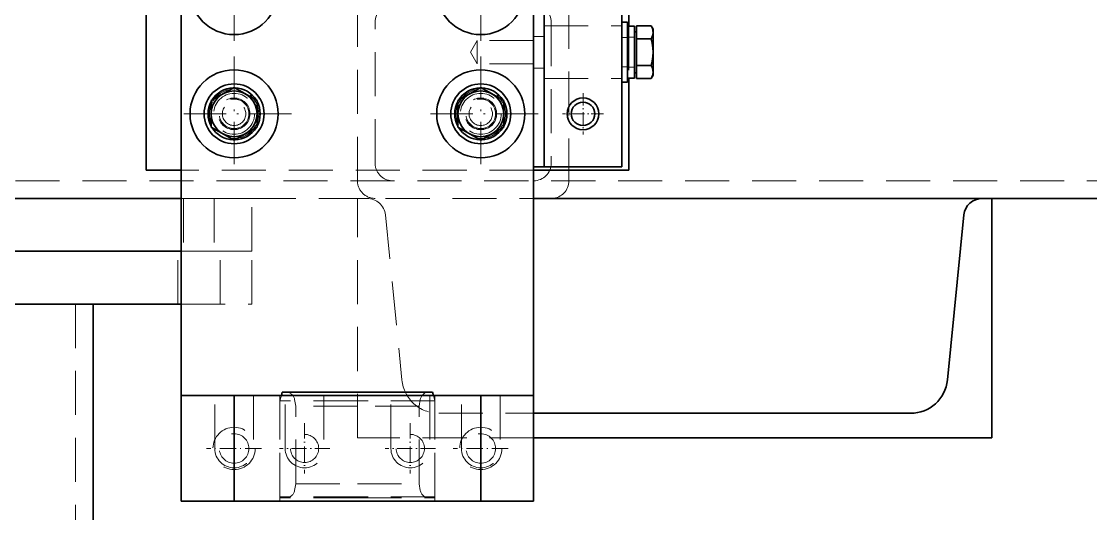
# Model space of a CAD drawing. Header units: millimetres. Extents: x -10155 to 20189, y -25550 to -22580.
# Drawn here: x -9551.6 to -9248.2, y -24887.5 to -24747.8 of the extents above; entities that cross this region are included whole.
import ezdxf

# ---------------------------------------------------------------- set-up
doc = ezdxf.new("R2010")
doc.units = ezdxf.units.MM
for name, pattern in [('CENTER-HOKUTO', [23, 20, -1, 1, -1]), ('DASHDOT', [18.5, 12, -3, 0.5, -3]), ('HIDDEN-HOKUTO', [3.8, 2.5, -1.3])]:
    doc.linetypes.add(name, pattern=pattern)
doc.layers.add('AM_7', color=2, linetype='CENTER-HOKUTO', lineweight=30)
doc.layers.add('AM_HID', color=1, linetype='HIDDEN-HOKUTO', lineweight=25)

msp = doc.modelspace()

# ---------------------------------------------------------------- linework, layer by layer
at = {"color": 7, "lineweight": 35}
for p, q in [((-9516.248, -24790.046), (-9516.248, -24695.046)), ((-9379.248, -24695.046), (-9379.248, -24749.146)), ((-9381.248, -24699.046), (-9381.248, -24789.046)), ((-9403.248, -24789.046), (-9403.248, -24721.046)), ((-9506.248, -24724.046), (-9506.248, -24854.046)), ((-9406.248, -24854.046), (-9406.248, -24724.046)), ((-9406.248, -24789.046), (-9406.248, -24724.046)), ((-9403.248, -24724.046), (-9403.248, -24789.046)), ((-9379.248, -24763.946), (-9379.248, -24790.046)), ((-9379.248, -24790.046), (-9406.248, -24790.046)), ((-9381.248, -24789.046), (-9403.248, -24789.046)), ((-9506.248, -24798.046), (-9676.248, -24798.046)), ((-9406.248, -24798.046), (-8906.248, -24798.046)), ((-9276.248, -24798.058), (-9276.248, -24866.058)), ((-9288.852, -24849.603), (-9284.166, -24802.741)), ((-9676.248, -24813.046), (-9506.248, -24813.046)), ((-9506.248, -24813.046), (-9676.248, -24813.046)), ((-9676.248, -24828.046), (-9506.248, -24828.046)), ((-9546.246, -24828.046), (-9616.246, -24828.046)), ((-9531.246, -24828.046), (-9531.246, -24891.046)), ((-9506.248, -24884.046), (-9506.248, -24854.046)), ((-9506.248, -24884.046), (-9506.248, -24854.046)), ((-9421.248, -24854.046), (-9491.248, -24854.046)), ((-9491.248, -24884.046), (-9491.248, -24854.046)), ((-9477.578, -24853.046), (-9456.248, -24853.046)), ((-9456.248, -24853.046), (-9434.917, -24853.046)), ((-9421.248, -24884.046), (-9421.248, -24854.046)), ((-9406.248, -24884.046), (-9406.248, -24854.046)), ((-9406.248, -24859.058), (-9299.3, -24859.058)), ((-9276.248, -24866.058), (-9406.248, -24866.058)), ((-9406.248, -24884.046), (-9506.248, -24884.046)), ((-9421.248, -24884.046), (-9491.248, -24884.046))]:
    msp.add_line(p, q, dxfattribs=at)
at = {"color": 7, "lineweight": 35, "ltscale": 0.040002}
for p, q in [((-9379.647, -24748.046), (-9381.248, -24748.046)), ((-9379.647, -24765.046), (-9381.248, -24765.046))]:
    msp.add_line(p, q, dxfattribs=at)
at = {"color": 7, "lineweight": 35, "ltscale": 0.2125}
for p, q in [((-9379.647, -24748.046), (-9379.647, -24756.546)), ((-9379.647, -24756.546), (-9379.647, -24765.046))]:
    msp.add_line(p, q, dxfattribs=at)
at = {"color": 7, "lineweight": 35, "ltscale": 0.05}
for p, q in [((-9377.647, -24749.146), (-9379.647, -24749.146)), ((-9377.647, -24763.946), (-9379.647, -24763.946))]:
    msp.add_line(p, q, dxfattribs=at)
at = {"color": 7, "lineweight": 35, "ltscale": 0.185001}
msp.add_line((-9377.647, -24756.546), (-9377.647, -24749.146), dxfattribs=at)
at = {"color": 7, "lineweight": 35, "ltscale": 0.015002}
for p, q in [((-9377.047, -24750.731), (-9377.647, -24750.731)), ((-9377.047, -24762.361), (-9377.647, -24762.361))]:
    msp.add_line(p, q, dxfattribs=at)
at = {"color": 7, "lineweight": 35, "ltscale": 0.09377}
msp.add_line((-9377.047, -24749.039), (-9377.047, -24752.79), dxfattribs=at)
at = {"color": 7, "lineweight": 35, "ltscale": 0.102954}
for p, q in [((-9377.047, -24749.039), (-9372.929, -24749.039)), ((-9377.047, -24752.79), (-9372.929, -24752.79)), ((-9372.929, -24760.303), (-9377.047, -24760.303)), ((-9377.047, -24764.054), (-9372.929, -24764.054))]:
    msp.add_line(p, q, dxfattribs=at)
at = {"color": 7, "lineweight": 35, "ltscale": 0.029082}
for p, q in [((-9372.348, -24750.046), (-9372.929, -24749.039)), ((-9372.348, -24763.046), (-9372.929, -24764.054))]:
    msp.add_line(p, q, dxfattribs=at)
at = {"color": 7, "lineweight": 35, "ltscale": 0.1625}
for p, q in [((-9372.348, -24750.046), (-9372.348, -24756.546)), ((-9372.348, -24756.546), (-9372.348, -24763.046))]:
    msp.add_line(p, q, dxfattribs=at)
at = {"color": 7, "lineweight": 35, "ltscale": 0.187834}
msp.add_line((-9377.047, -24752.79), (-9377.047, -24760.303), dxfattribs=at)
at = {"color": 7, "lineweight": 35, "ltscale": 0.184999}
msp.add_line((-9377.647, -24763.946), (-9377.647, -24756.546), dxfattribs=at)
at = {"color": 7, "lineweight": 35, "ltscale": 0.093771}
msp.add_line((-9377.047, -24760.303), (-9377.047, -24764.054), dxfattribs=at)
at = {"color": 7, "lineweight": 35, "ltscale": 0.187614}
for p, q in [((-9497.748, -24770.29), (-9491.248, -24766.539)), ((-9491.248, -24766.539), (-9484.748, -24770.29)), ((-9427.748, -24770.29), (-9421.248, -24766.539)), ((-9421.248, -24766.539), (-9414.748, -24770.29))]:
    msp.add_line(p, q, dxfattribs=at)
at = {"color": 7, "lineweight": 35, "ltscale": 0.093918}
for p, q in [((-9497.748, -24774.046), (-9497.748, -24770.29)), ((-9484.748, -24770.29), (-9484.748, -24774.046)), ((-9427.748, -24774.046), (-9427.748, -24770.29)), ((-9414.748, -24770.29), (-9414.748, -24774.046))]:
    msp.add_line(p, q, dxfattribs=at)
at = {"color": 7, "lineweight": 35, "ltscale": 0.093916}
for p, q in [((-9497.748, -24777.803), (-9497.748, -24774.046)), ((-9484.748, -24774.046), (-9484.748, -24777.803)), ((-9427.748, -24777.803), (-9427.748, -24774.046)), ((-9414.748, -24774.046), (-9414.748, -24777.803))]:
    msp.add_line(p, q, dxfattribs=at)
at = {"color": 7, "lineweight": 35, "ltscale": 0.187615}
for p, q in [((-9491.248, -24781.554), (-9497.748, -24777.803)), ((-9484.748, -24777.803), (-9491.248, -24781.554)), ((-9421.248, -24781.554), (-9427.748, -24777.803)), ((-9414.748, -24777.803), (-9421.248, -24781.554))]:
    msp.add_line(p, q, dxfattribs=at)
at = {"color": 7, "lineweight": 35, "ltscale": 0.25}
msp.add_line((-9506.248, -24790.046), (-9516.248, -24790.046), dxfattribs=at)
at = {"color": 7, "lineweight": 35, "ltscale": 0.075}
msp.add_line((-9406.248, -24789.046), (-9403.248, -24789.046), dxfattribs=at)
at = {"color": 7, "lineweight": 35, "ltscale": 0.068597}
msp.add_line((-9278.991, -24798.058), (-9276.248, -24798.058), dxfattribs=at)
at = {"color": 7, "lineweight": 35, "ltscale": 0.265161}
msp.add_line((-9546.246, -24828.046), (-9535.639, -24828.046), dxfattribs=at)
at = {"color": 7, "lineweight": 35, "ltscale": 0.109839}
msp.add_line((-9535.639, -24828.046), (-9531.246, -24828.046), dxfattribs=at)
at = {"color": 7, "lineweight": 35, "ltscale": 0.375}
for p, q in [((-9491.248, -24854.046), (-9506.248, -24854.046)), ((-9421.248, -24854.046), (-9406.248, -24854.046)), ((-9506.248, -24884.046), (-9491.248, -24884.046)), ((-9421.248, -24884.046), (-9406.248, -24884.046))]:
    msp.add_line(p, q, dxfattribs=at)
at = {"color": 7, "lineweight": 35, "ltscale": 0.025881}
for p, q in [((-9477.578, -24853.046), (-9477.846, -24854.046)), ((-9434.917, -24853.046), (-9434.649, -24854.046))]:
    msp.add_line(p, q, dxfattribs=at)
at = {"color": 7, "lineweight": 35}
for points in [[(-9372.929, -24752.79), (-9372.694, -24752.339), (-9372.512, -24751.883), (-9372.404, -24751.473), (-9372.352, -24751.061), (-9372.39, -24750.434), (-9372.559, -24749.813), (-9372.725, -24749.424), (-9372.929, -24749.039)], [(-9372.348, -24756.546), (-9372.418, -24755.278), (-9372.62, -24754.023), (-9372.929, -24752.79)], [(-9372.929, -24760.303), (-9372.62, -24759.07), (-9372.418, -24757.815), (-9372.348, -24756.546)], [(-9372.929, -24764.054), (-9372.694, -24763.604), (-9372.512, -24763.147), (-9372.404, -24762.737), (-9372.352, -24762.325), (-9372.39, -24761.699), (-9372.559, -24761.078), (-9372.725, -24760.688), (-9372.929, -24760.303)]]:
    msp.add_lwpolyline(points, dxfattribs=at)
for centre, radius in [((-9491.248, -24739.046), 12.5), ((-9421.248, -24739.046), 12.5), ((-9491.248, -24774.046), 12.5), ((-9421.248, -24774.046), 12.5), ((-9491.248, -24774.046), 8.5), ((-9421.248, -24774.046), 8.5), ((-9491.248, -24774.046), 6.5), ((-9421.248, -24774.046), 6.5), ((-9392.248, -24774.046), 4.5), ((-9392.248, -24774.046), 3.323)]:
    msp.add_circle(centre, radius, dxfattribs=at)
for centre, radius, start, end in [((-9491.248, -24774.046), 7.4, 91.47549, 148.49879), ((-9491.248, -24774.046), 7.4, 31.50123, 88.52449), ((-9421.248, -24774.046), 7.4, 91.47549, 148.49879), ((-9421.248, -24774.046), 7.4, 31.50123, 88.52449), ((-9491.248, -24774.046), 7.4, 151.44734, 208.55266), ((-9491.248, -24774.046), 7.4, 331.44738, 28.55262), ((-9421.248, -24774.046), 7.4, 151.44734, 208.55266), ((-9421.248, -24774.046), 7.4, 331.44738, 28.55262), ((-9491.248, -24774.046), 7.4, 211.50117, 268.52454), ((-9491.248, -24774.046), 7.4, 271.47548, 328.4988), ((-9421.248, -24774.046), 7.4, 211.50117, 268.52454), ((-9421.248, -24774.046), 7.4, 271.47548, 328.4988), ((-9401.248, -24793.052), 5, 270, 272.79366), ((-9278.991, -24803.258), 5.2, 90, 174.28941), ((-9299.3, -24848.558), 10.5, 270, 354.2894)]:
    msp.add_arc(centre, radius, start, end, dxfattribs=at)
at = {"layer": 'AM_7', "color": 2, "linetype": 'DASHDOT', "lineweight": 13}
for p, q in [((-9491.248, -24722.796), (-9491.248, -24755.296)), ((-9421.248, -24722.796), (-9421.248, -24755.296)), ((-9491.248, -24757.796), (-9491.248, -24790.296)), ((-9421.248, -24757.796), (-9421.248, -24790.296)), ((-9474.998, -24774.046), (-9507.498, -24774.046)), ((-9404.998, -24774.046), (-9437.498, -24774.046))]:
    msp.add_line(p, q, dxfattribs=at)
at = {"layer": 'AM_7', "color": 2, "linetype": 'DASHDOT', "lineweight": 13, "ltscale": 0.2925}
msp.add_line((-9392.248, -24768.196), (-9392.248, -24779.896), dxfattribs=at)
at = {"layer": 'AM_7', "color": 2, "linetype": 'DASHDOT', "lineweight": 13, "ltscale": 0.292505}
msp.add_line((-9386.397, -24774.046), (-9398.098, -24774.046), dxfattribs=at)
at = {"layer": 'AM_7', "color": 2, "linetype": 'DASHDOT', "lineweight": 13, "ltscale": 0.390001}
msp.add_line((-9491.248, -24861.246), (-9491.248, -24876.846), dxfattribs=at)
at = {"layer": 'AM_7', "color": 2, "linetype": 'DASHDOT', "lineweight": 13, "ltscale": 0.3575}
for p, q in [((-9471.248, -24861.896), (-9471.248, -24876.196)), ((-9441.248, -24861.896), (-9441.248, -24876.196))]:
    msp.add_line(p, q, dxfattribs=at)
at = {"layer": 'AM_7', "color": 2, "linetype": 'DASHDOT', "lineweight": 13, "ltscale": 0.389999}
msp.add_line((-9421.248, -24861.246), (-9421.248, -24876.846), dxfattribs=at)
at = {"layer": 'AM_7', "color": 2, "linetype": 'DASHDOT', "lineweight": 13, "ltscale": 0.390002}
for p, q in [((-9483.447, -24869.046), (-9499.047, -24869.046)), ((-9413.447, -24869.046), (-9429.047, -24869.046))]:
    msp.add_line(p, q, dxfattribs=at)
at = {"layer": 'AM_7', "color": 2, "linetype": 'DASHDOT', "lineweight": 13, "ltscale": 0.357495}
for p, q in [((-9464.098, -24869.046), (-9478.397, -24869.046)), ((-9434.098, -24869.046), (-9448.397, -24869.046))]:
    msp.add_line(p, q, dxfattribs=at)
at = {"layer": 'AM_HID', "color": 1, "lineweight": 13, "ltscale": 5}
for p, q in [((-9456.248, -24793.052), (-9456.248, -24743.052)), ((-9396.248, -24743.052), (-9396.248, -24793.052)), ((-9451.248, -24788.052), (-9451.248, -24748.052)), ((-9401.248, -24748.052), (-9401.248, -24788.052)), ((-9381.248, -24748.046), (-9381.248, -24756.546)), ((-9403.248, -24749.046), (-9381.248, -24749.046)), ((-9379.248, -24749.146), (-9379.248, -24763.946)), ((-9424.166, -24756.546), (-9422.248, -24753.223)), ((-9422.248, -24753.223), (-9422.248, -24759.463)), ((-9406.248, -24753.223), (-9422.248, -24753.223)), ((-9422.248, -24753.63), (-9422.248, -24759.87)), ((-9403.248, -24752.046), (-9406.248, -24752.046)), ((-9379.647, -24752.346), (-9381.248, -24752.346)), ((-9379.647, -24752.296), (-9379.647, -24756.546)), ((-9377.647, -24752.296), (-9379.647, -24752.296)), ((-9377.647, -24752.296), (-9377.647, -24756.546)), ((-9377.047, -24752.79), (-9372.929, -24752.79)), ((-9424.166, -24756.546), (-9422.248, -24759.87)), ((-9381.248, -24756.546), (-9381.248, -24765.046)), ((-9379.647, -24756.546), (-9379.647, -24760.796)), ((-9377.647, -24756.546), (-9377.647, -24760.796)), ((-9406.248, -24759.87), (-9422.248, -24759.87)), ((-9403.248, -24761.046), (-9406.248, -24761.046)), ((-9379.647, -24760.746), (-9381.248, -24760.746)), ((-9377.647, -24760.796), (-9379.647, -24760.796)), ((-9377.047, -24760.303), (-9372.929, -24760.303)), ((-9403.248, -24764.046), (-9381.248, -24764.046)), ((-9406.248, -24790.046), (-9506.248, -24790.046)), ((-9686.248, -24793.046), (-8626.248, -24793.046)), ((-9676.248, -24798.046), (-9406.248, -24798.046)), ((-9486.248, -24798.046), (-9506.248, -24798.046)), ((-9505.585, -24798.046), (-9505.585, -24813.046)), ((-9505.585, -24798.046), (-9505.585, -24813.046)), ((-9505.585, -24798.046), (-9505.585, -24813.046)), ((-9505.585, -24798.046), (-9505.585, -24813.046)), ((-9496.91, -24798.046), (-9496.91, -24813.046)), ((-9496.91, -24798.046), (-9496.91, -24813.046)), ((-9496.91, -24798.046), (-9496.91, -24813.046)), ((-9496.91, -24798.046), (-9496.91, -24813.046)), ((-9486.248, -24813.046), (-9486.248, -24798.046)), ((-9456.248, -24798.058), (-9453.503, -24798.058)), ((-9456.248, -24866.058), (-9456.248, -24798.058)), ((-9448.329, -24802.741), (-9443.643, -24849.603)), ((-9507.248, -24828.046), (-9507.248, -24813.046)), ((-9507.248, -24828.046), (-9507.248, -24813.046)), ((-9507.248, -24828.046), (-9507.248, -24813.046)), ((-9507.248, -24828.046), (-9507.248, -24813.046)), ((-9506.248, -24813.046), (-9486.248, -24813.046)), ((-9486.248, -24813.046), (-9506.248, -24813.046)), ((-9495.248, -24828.046), (-9495.248, -24813.046)), ((-9495.248, -24828.046), (-9495.248, -24813.046)), ((-9495.248, -24828.046), (-9495.248, -24813.046)), ((-9495.248, -24828.046), (-9495.248, -24813.046)), ((-9486.248, -24828.046), (-9486.248, -24813.046)), ((-9536.246, -24828.046), (-9536.246, -24891.046)), ((-9506.248, -24828.046), (-9486.248, -24828.046)), ((-9506.248, -24854.046), (-9496.748, -24854.046)), ((-9496.748, -24869.046), (-9496.748, -24854.046)), ((-9485.748, -24854.046), (-9485.748, -24869.046)), ((-9485.748, -24854.046), (-9476.748, -24854.046)), ((-9478.248, -24854.046), (-9478.248, -24884.046)), ((-9477.846, -24854.046), (-9478.248, -24855.546)), ((-9476.748, -24869.046), (-9476.748, -24854.046)), ((-9465.748, -24854.046), (-9446.748, -24854.046)), ((-9465.748, -24854.046), (-9465.748, -24869.046)), ((-9446.748, -24869.046), (-9446.748, -24854.046)), ((-9435.748, -24854.046), (-9426.748, -24854.046)), ((-9435.748, -24854.046), (-9435.748, -24869.046)), ((-9434.649, -24854.046), (-9434.248, -24855.546)), ((-9434.248, -24854.046), (-9434.248, -24884.046)), ((-9426.748, -24869.046), (-9426.748, -24854.046)), ((-9415.748, -24854.046), (-9406.248, -24854.046)), ((-9415.748, -24854.046), (-9415.748, -24869.046)), ((-9406.248, -24854.046), (-9406.248, -24884.046)), ((-9456.248, -24855.546), (-9478.248, -24855.546)), ((-9456.248, -24855.546), (-9478.248, -24855.546)), ((-9478.248, -24882.746), (-9478.248, -24855.546)), ((-9473.748, -24857.046), (-9474.088, -24855.112)), ((-9456.248, -24857.046), (-9473.748, -24857.046)), ((-9456.248, -24857.046), (-9473.748, -24857.046)), ((-9473.748, -24879.046), (-9473.748, -24857.046)), ((-9434.248, -24855.546), (-9456.248, -24855.546)), ((-9434.248, -24855.546), (-9456.248, -24855.546)), ((-9438.748, -24857.046), (-9456.248, -24857.046)), ((-9438.748, -24857.046), (-9456.248, -24857.046)), ((-9438.748, -24857.046), (-9438.406, -24855.112)), ((-9438.748, -24879.046), (-9438.748, -24857.046)), ((-9434.248, -24882.746), (-9434.248, -24855.546)), ((-9433.195, -24859.058), (-9406.248, -24859.058)), ((-9406.248, -24866.058), (-9456.248, -24866.058)), ((-9473.748, -24879.046), (-9474.088, -24880.98)), ((-9473.748, -24879.046), (-9456.248, -24879.046)), ((-9473.748, -24879.046), (-9456.248, -24879.046)), ((-9456.248, -24879.046), (-9438.748, -24879.046)), ((-9456.248, -24879.046), (-9438.748, -24879.046)), ((-9438.748, -24879.046), (-9438.406, -24880.98)), ((-9477.947, -24883.046), (-9478.248, -24882.746)), ((-9456.248, -24882.746), (-9478.248, -24882.746)), ((-9456.248, -24882.746), (-9478.248, -24882.746)), ((-9456.248, -24883.046), (-9477.947, -24883.046)), ((-9434.248, -24882.746), (-9456.248, -24882.746)), ((-9434.248, -24882.746), (-9456.248, -24882.746)), ((-9456.248, -24883.046), (-9434.547, -24883.046)), ((-9434.547, -24883.046), (-9434.248, -24882.746))]:
    msp.add_line(p, q, dxfattribs=at)
for points in [[(-9372.929, -24749.039), (-9372.694, -24749.489), (-9372.512, -24749.946), (-9372.404, -24750.355), (-9372.352, -24750.768), (-9372.39, -24751.394), (-9372.559, -24752.015), (-9372.725, -24752.405), (-9372.929, -24752.79)], [(-9372.929, -24752.79), (-9372.62, -24754.023), (-9372.418, -24755.278), (-9372.348, -24756.546)], [(-9372.348, -24756.546), (-9372.418, -24757.815), (-9372.62, -24759.07), (-9372.929, -24760.303)], [(-9372.929, -24760.303), (-9372.694, -24760.753), (-9372.512, -24761.21), (-9372.404, -24761.62), (-9372.352, -24762.032), (-9372.39, -24762.658), (-9372.559, -24763.279), (-9372.725, -24763.669), (-9372.929, -24764.054)]]:
    msp.add_lwpolyline(points, dxfattribs=at)
for centre, radius in [((-9491.248, -24774.046), 7), ((-9491.248, -24774.046), 5.815), ((-9421.248, -24774.046), 7), ((-9421.248, -24774.046), 5.815), ((-9491.248, -24774.046), 4.5), ((-9491.248, -24774.046), 4.25), ((-9491.248, -24774.046), 4.2), ((-9491.248, -24774.046), 3.323), ((-9421.248, -24774.046), 4.5), ((-9421.248, -24774.046), 4.25), ((-9421.248, -24774.046), 4.2), ((-9421.248, -24774.046), 3.323), ((-9491.248, -24869.046), 6), ((-9421.248, -24869.046), 6), ((-9491.248, -24869.046), 4.188), ((-9471.248, -24869.046), 4), ((-9441.248, -24869.046), 4), ((-9421.248, -24869.046), 4.188)]:
    msp.add_circle(centre, radius, dxfattribs=at)
for centre, radius, start, end in [((-9446.248, -24748.052), 5, 90, 179.99999), ((-9406.248, -24748.052), 5, 360, 90), ((-9491.248, -24774.046), 7.4, 88.52449, 91.47549), ((-9421.248, -24774.046), 7.4, 88.52449, 91.47549), ((-9491.248, -24774.046), 7.4, 148.49879, 151.44734), ((-9491.248, -24774.046), 7.4, 28.55262, 31.50123), ((-9421.248, -24774.046), 7.4, 148.49879, 151.44734), ((-9421.248, -24774.046), 7.4, 28.55262, 31.50123), ((-9491.248, -24774.046), 7.4, 208.55266, 211.50117), ((-9491.248, -24774.046), 7.4, 328.4988, 331.44738), ((-9421.248, -24774.046), 7.4, 208.55266, 211.50117), ((-9421.248, -24774.046), 7.4, 328.4988, 331.44738), ((-9491.248, -24774.046), 7.4, 268.52454, 271.47548), ((-9421.248, -24774.046), 7.4, 268.52454, 271.47548), ((-9446.248, -24788.052), 5, 179.99999, 270), ((-9406.248, -24788.052), 5, 270, 360), ((-9451.248, -24793.052), 5, 179.99999, 270), ((-9401.248, -24793.052), 5, 272.79366, 360), ((-9453.503, -24803.258), 5.2, 5.71059, 90), ((-9433.195, -24848.558), 10.5, 185.71059, 270), ((-9476.55, -24855.546), 2.5, 10, 90), ((-9435.944, -24855.546), 2.5, 90, 169.99999), ((-9491.248, -24869.046), 5.5, 179.99999, 359.99999), ((-9471.248, -24869.046), 5.5, 179.99999, 359.99999), ((-9441.248, -24869.046), 5.5, 179.99999, 359.99999), ((-9421.248, -24869.046), 5.5, 179.99999, 359.99999), ((-9471.248, -24869.046), 4, 208.64786, 218.86331), ((-9441.248, -24869.046), 4, 208.64786, 218.86331), ((-9476.55, -24880.546), 2.5, 270, 350), ((-9435.944, -24880.546), 2.5, 189.99999, 270)]:
    msp.add_arc(centre, radius, start, end, dxfattribs=at)

doc.saveas('drawing.dxf')
